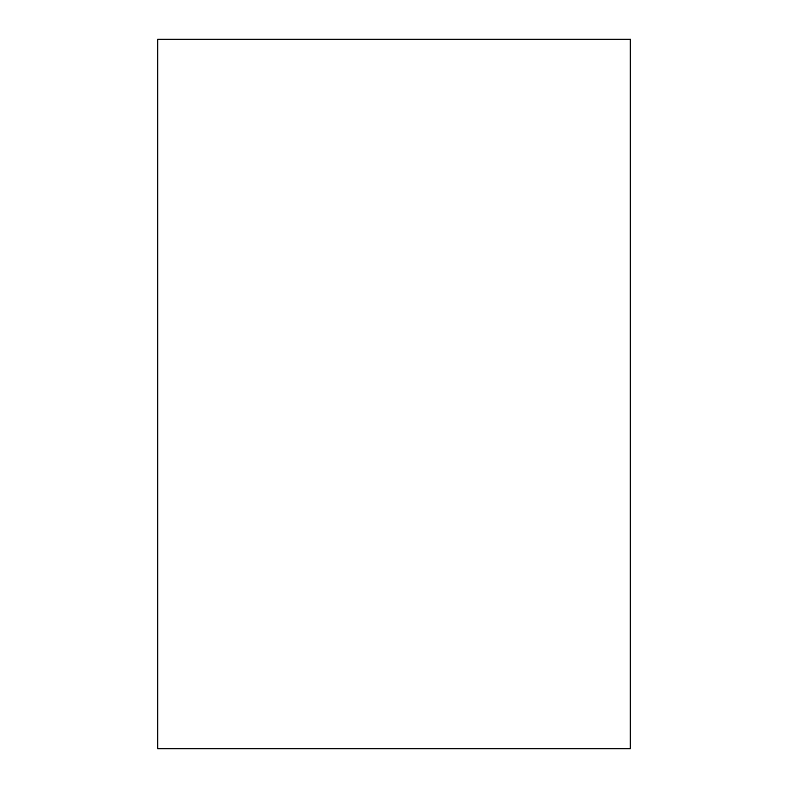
<?xml version="1.0" encoding="UTF-8"?>
<svg xmlns="http://www.w3.org/2000/svg" width="788" height="788" viewBox="0 0 788 788"><rect width="100%" height="100%" fill="white"/><g stroke="black" fill="none" stroke-linecap="round" stroke-linejoin="round"><path stroke-width="1.18" d="M630.4 39.4L157.6 39.4L157.6 748.6L630.4 748.6L630.4 39.4"/></g></svg>
